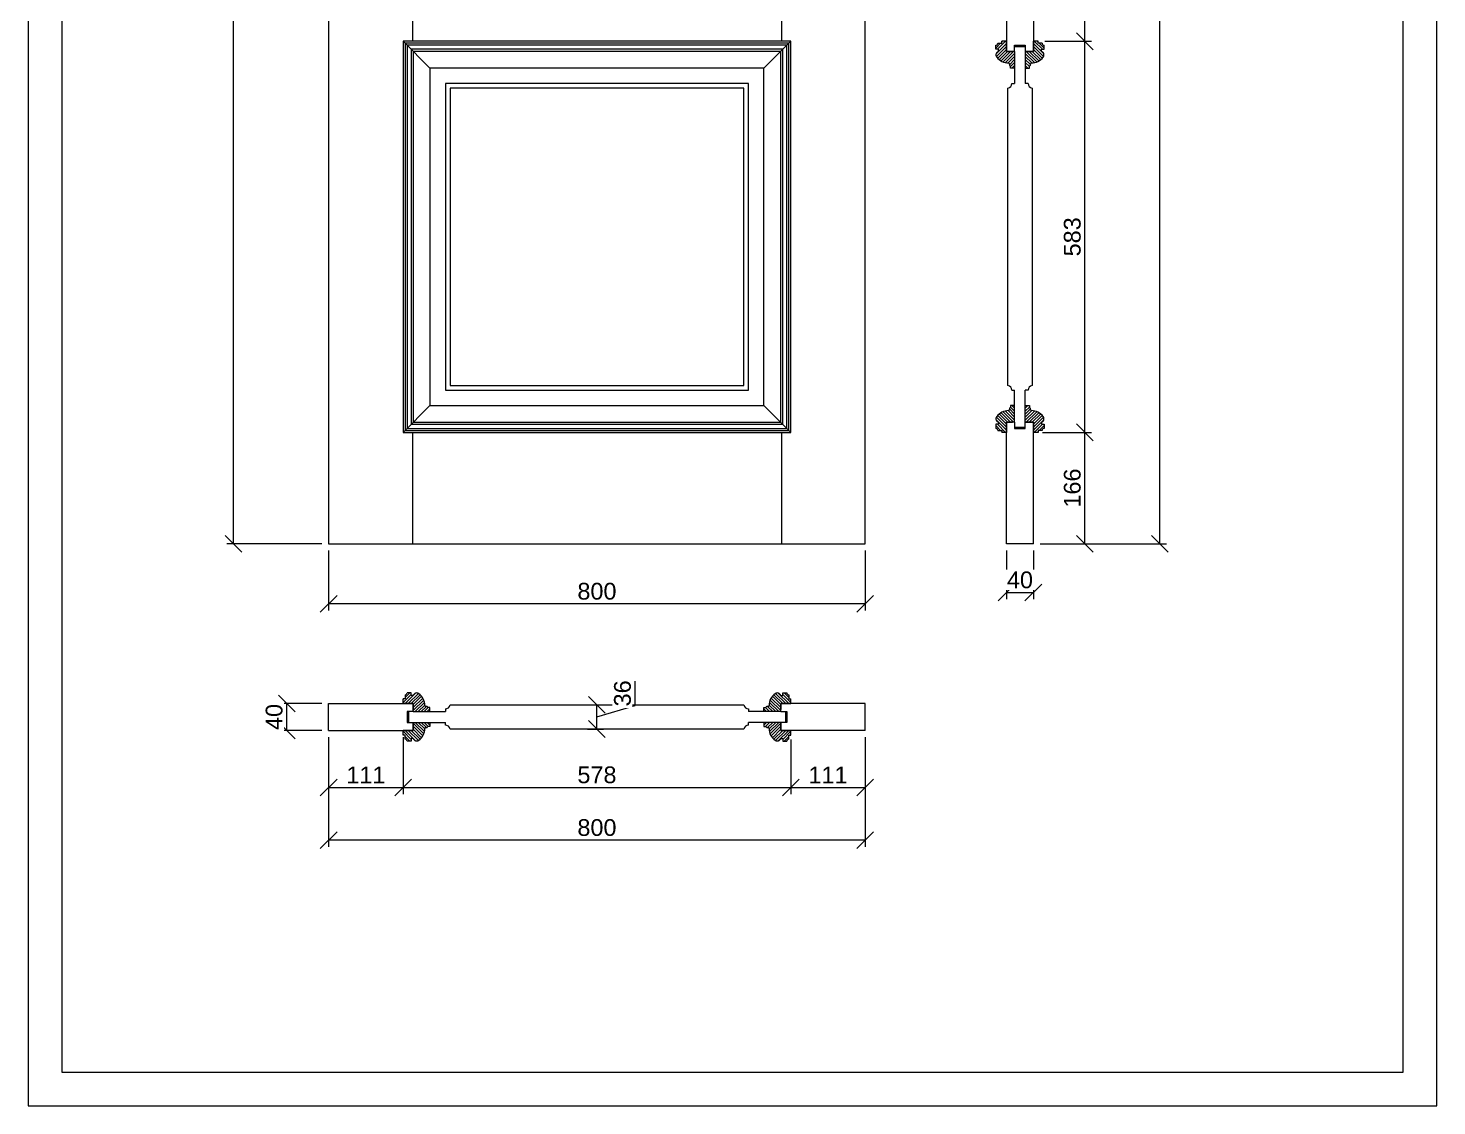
# Model space of a CAD drawing. Header units: millimetres. Extents: x 1996 to 4096, y 634 to 3604.
# Drawn here: x 1996 to 4096, y 634 to 2240 of the extents above; entities that cross this region are included whole.
import ezdxf

# ---------------------------------------------------------------- set-up
doc = ezdxf.new("R2010")
doc.units = ezdxf.units.MM
for name, color, linetype, lineweight in [('图框', 7, 'Continuous', 13), ('填充', 8, 'Continuous', 5), ('标准家私', 4, 'Continuous', 20), ('标注', 2, 'Continuous', 9)]:
    doc.layers.add(name, color=color, linetype=linetype, lineweight=lineweight)
doc.styles.get("Standard").update_dxf_attribs({"font": 'arial.ttf'})

# ---------------------------------------------------------------- blocks, each defined once
blk = doc.blocks.new('_Oblique')
at = {"color": 0, "linetype": 'ByBlock', "lineweight": -2}
blk.add_line((-0.5, -0.5), (0.5, 0.5), dxfattribs=at)

msp = doc.modelspace()

# ---------------------------------------------------------------- hatches: boundary and pattern name
at = {"layer": '填充'}
h = msp.add_hatch(dxfattribs=at)
h.set_pattern_fill('ANSI31', color=0, angle=90, style=0)
h.set_pattern_definition([(225, (2611.319013936498, 4467.712878553771), (-2.245064030267288, 2.245064030267288), [])])
edge = h.paths.add_edge_path()
edge.add_line((3454.914690675267, 2220.728692828087), (3454.914690675267, 2205.728692828087))
edge.add_line((3454.914690675267, 2205.728692828087), (3466.914690675267, 2205.728692828087))
edge.add_line((3466.914690675267, 2205.728692828087), (3466.914690675267, 2180.728692828087))
edge.add_line((3466.914690675267, 2180.728692828087), (3460.914690675267, 2180.728692828087))
edge.add_line((3460.914690675267, 2180.728692828087), (3460.914690675267, 2183.728692828087))
edge.add_arc((3461.606361243927, 2186.160190272952), 2.527961233972516, 529.5830404660543, 614.1209192145009, ccw=False)
edge.add_arc((3457.815253396571, 2187.004459994255), 1.36104755454614, 343.4723394239499, 456.6933143576036)
edge.add_arc((3457.862806339102, 2210.364360050639), 22.00909490564539, 576.6286849201457, 629.4632233387053, ccw=False)
edge.add_arc((3444.614923406911, 2200.503940243848), 5.494436359347593, 468.0258621707577, 576.5334568861881, ccw=False)
edge.add_line((3442.914690675267, 2205.728692828087), (3442.914690675267, 2208.728692828087))
edge.add_line((3442.914690675267, 2208.728692828087), (3438.914690675267, 2208.728692828087))
edge.add_line((3438.914690675267, 2208.728692828087), (3438.914690675267, 2214.728692828087))
edge.add_arc((3438.914690675267, 2217.728692828087), 3, 630, 720)
edge.add_line((3441.914690675267, 2217.728692828087), (3447.914690675267, 2217.728692828087))
edge.add_line((3447.914690675267, 2217.728692828087), (3447.914690675267, 2220.728692828087))
edge.add_line((3447.914690675267, 2220.728692828087), (3454.914690675267, 2220.728692828087))
h = msp.add_hatch(dxfattribs=at)
h.set_pattern_fill('ANSI31', color=0, angle=90, style=0)
h.set_pattern_definition([(315, (4338.510367414035, 4467.712878553771), (2.245064030267288, 2.245064030267288), [])])
edge = h.paths.add_edge_path()
edge.add_line((3482.914690675267, 2205.728692828087), (3494.914690675267, 2205.728692828087))
edge.add_line((3494.914690675267, 2205.728692828087), (3494.914690675267, 2220.728692828087))
edge.add_line((3494.914690675267, 2220.728692828087), (3501.914690675267, 2220.728692828087))
edge.add_line((3501.914690675267, 2220.728692828087), (3501.914690675267, 2217.728692828087))
edge.add_line((3501.914690675267, 2217.728692828087), (3507.914690675267, 2217.728692828087))
edge.add_arc((3510.914690675267, 2217.728692828087), 3, 540, 630)
edge.add_line((3510.914690675267, 2214.728692828087), (3510.914690675267, 2208.728692828087))
edge.add_line((3510.914690675267, 2208.728692828087), (3506.914690675267, 2208.728692828087))
edge.add_line((3506.914690675267, 2208.728692828087), (3506.914690675267, 2205.728692828087))
edge.add_arc((3505.214457943623, 2200.503940243848), 5.494436359347593, 323.4665431138119, 431.9741378292423, ccw=False)
edge.add_arc((3491.966575011431, 2210.364360050639), 22.00909490564539, 270.53677666129465, 323.37131507985424, ccw=False)
edge.add_arc((3492.014127953962, 2187.004459994255), 1.36104755454614, 443.3066856423964, 556.5276605760502)
edge.add_arc((3488.223020106607, 2186.160190272952), 2.527961233972516, 285.87908078549907, 370.4169595339457, ccw=False)
edge.add_line((3488.914690675267, 2183.728692828087), (3488.914690675267, 2180.728692828087))
edge.add_line((3488.914690675267, 2180.728692828087), (3482.914690675267, 2180.728692828087))
edge.add_line((3482.914690675267, 2180.728692828087), (3482.914690675267, 2205.728692828087))
h = msp.add_hatch(dxfattribs=at)
h.set_pattern_fill('ANSI31', color=0, angle=90, style=0)
h.set_pattern_definition([(135, (2611.319013936498, -609.255502416644), (-2.245064030267288, -2.245064030267288), [])])
edge = h.paths.add_edge_path()
edge.add_line((3454.914690675267, 1637.728683309039), (3454.914690675267, 1652.728683309039))
edge.add_line((3454.914690675267, 1652.728683309039), (3466.914690675267, 1652.728683309039))
edge.add_line((3466.914690675267, 1652.728683309039), (3466.914690675267, 1677.728683309039))
edge.add_line((3466.914690675267, 1677.728683309039), (3460.914690675267, 1677.728683309039))
edge.add_line((3460.914690675267, 1677.728683309039), (3460.914690675267, 1674.728683309039))
edge.add_arc((3461.606361243927, 1672.297185864175), 2.527961233972516, 105.8790807854991, 190.4169595339458)
edge.add_arc((3457.815253396571, 1671.452916142872), 1.36104755454614, 263.30668564239636, 376.5276605760501, ccw=False)
edge.add_arc((3457.862806339102, 1648.093016086487), 22.00909490564539, 90.53677666129465, 143.3713150798543)
edge.add_arc((3444.614923406911, 1657.953435893279), 5.494436359347593, 143.4665431138119, 251.9741378292423)
edge.add_line((3442.914690675267, 1652.728683309039), (3442.914690675267, 1649.728683309039))
edge.add_line((3442.914690675267, 1649.728683309039), (3438.914690675267, 1649.728683309039))
edge.add_line((3438.914690675267, 1649.728683309039), (3438.914690675267, 1643.728683309039))
edge.add_arc((3438.914690675267, 1640.728683309039), 3, 0, 90, ccw=False)
edge.add_line((3441.914690675267, 1640.728683309039), (3447.914690675267, 1640.728683309039))
edge.add_line((3447.914690675267, 1640.728683309039), (3447.914690675267, 1637.728683309039))
edge.add_line((3447.914690675267, 1637.728683309039), (3454.914690675267, 1637.728683309039))
h = msp.add_hatch(dxfattribs=at)
h.set_pattern_fill('ANSI31', color=0, angle=90, style=0)
h.set_pattern_definition([(44.99999999999999, (4338.510367414035, -609.255502416644), (2.245064030267288, -2.245064030267288), [])])
edge = h.paths.add_edge_path()
edge.add_line((3482.914690675267, 1652.728683309039), (3494.914690675267, 1652.728683309039))
edge.add_line((3494.914690675267, 1652.728683309039), (3494.914690675267, 1637.728683309039))
edge.add_line((3494.914690675267, 1637.728683309039), (3501.914690675267, 1637.728683309039))
edge.add_line((3501.914690675267, 1637.728683309039), (3501.914690675267, 1640.728683309039))
edge.add_line((3501.914690675267, 1640.728683309039), (3507.914690675267, 1640.728683309039))
edge.add_arc((3510.914690675267, 1640.728683309039), 3, 90, 180, ccw=False)
edge.add_line((3510.914690675267, 1643.728683309039), (3510.914690675267, 1649.728683309039))
edge.add_line((3510.914690675267, 1649.728683309039), (3506.914690675267, 1649.728683309039))
edge.add_line((3506.914690675267, 1649.728683309039), (3506.914690675267, 1652.728683309039))
edge.add_arc((3505.214457943623, 1657.953435893279), 5.494436359347593, 288.0258621707577, 396.5334568861882)
edge.add_arc((3491.966575011431, 1648.093016086487), 22.00909490564539, 396.6286849201458, 449.4632233387053)
edge.add_arc((3492.014127953962, 1671.452916142872), 1.36104755454614, 163.4723394239499, 276.69331435760364, ccw=False)
edge.add_arc((3488.223020106607, 1672.297185864175), 2.527961233972516, 349.5830404660543, 434.1209192145009)
edge.add_line((3488.914690675267, 1674.728683309039), (3488.914690675267, 1677.728683309039))
edge.add_line((3488.914690675267, 1677.728683309039), (3482.914690675267, 1677.728683309039))
edge.add_line((3482.914690675267, 1677.728683309039), (3482.914690675267, 1652.728683309039))
h = msp.add_hatch(dxfattribs=at)
h.set_pattern_fill('ANSI31', color=0, style=0)
h.set_pattern_definition([(45, (308.3094068726587, 2077.069084494017), (-2.245064030267288, 2.245064030267288), [])])
edge = h.paths.add_edge_path()
edge.add_line((2555.293592598342, 1233.473407755248), (2570.293592598342, 1233.473407755248))
edge.add_line((2570.293592598342, 1233.473407755248), (2570.293592598342, 1221.473407755248))
edge.add_line((2570.293592598342, 1221.473407755248), (2595.293592598342, 1221.473407755248))
edge.add_line((2595.293592598342, 1221.473407755248), (2595.293592598342, 1227.473407755248))
edge.add_line((2595.293592598342, 1227.473407755248), (2592.293592598342, 1227.473407755248))
edge.add_arc((2589.862095153245, 1226.781737186589), 2.527961233972516, 15.87908078549911, 100.4169595339458)
edge.add_arc((2589.017825432175, 1230.572845033711), 1.36104755454614, 173.3066856423964, 286.5276605760501, ccw=False)
edge.add_arc((2565.657925375557, 1230.525292091413), 22.00909490564539, 0.536776661294646, 53.37131507985426)
edge.add_arc((2575.518345182349, 1243.773175023604), 5.494436359347593, 53.46654311381191, 161.9741378292423)
edge.add_line((2570.293592598342, 1245.473407755248), (2567.293592598342, 1245.473407755248))
edge.add_line((2567.293592598342, 1245.473407755248), (2567.293592598342, 1249.473407755248))
edge.add_line((2567.293592598342, 1249.473407755248), (2561.293592598342, 1249.473407755248))
edge.add_arc((2558.293592598342, 1249.473407755248), 3, -90, 0, ccw=False)
edge.add_line((2558.293592598342, 1246.473407755248), (2558.293592598342, 1240.473407755248))
edge.add_line((2558.293592598342, 1240.473407755248), (2555.293592598342, 1240.473407755248))
edge.add_line((2555.293592598342, 1240.473407755248), (2555.293592598342, 1233.473407755248))
h = msp.add_hatch(dxfattribs=at)
h.set_pattern_fill('ANSI31', color=0, style=0)
h.set_pattern_definition([(135, (5380.277787843073, 2077.069084494017), (2.245064030267288, 2.245064030267288), [])])
edge = h.paths.add_edge_path()
edge.add_line((3133.293602117157, 1233.473407755248), (3118.293602117157, 1233.473407755248))
edge.add_line((3118.293602117157, 1233.473407755248), (3118.293602117157, 1221.473407755248))
edge.add_line((3118.293602117157, 1221.473407755248), (3093.293602117157, 1221.473407755248))
edge.add_line((3093.293602117157, 1221.473407755248), (3093.293602117157, 1227.473407755248))
edge.add_line((3093.293602117157, 1227.473407755248), (3096.293602117157, 1227.473407755248))
edge.add_arc((3098.725099562254, 1226.781737186589), 2.527961233972516, 439.58304046605423, 524.1209192145009, ccw=False)
edge.add_arc((3099.569369283558, 1230.572845033711), 1.36104755454614, 253.4723394239499, 366.6933143576036)
edge.add_arc((3122.929269339942, 1230.525292091413), 22.00909490564539, 486.6286849201457, 539.4632233387053, ccw=False)
edge.add_arc((3113.068849533151, 1243.773175023604), 5.494436359347593, 378.0258621707577, 486.5334568861881, ccw=False)
edge.add_line((3118.293602117157, 1245.473407755248), (3121.293602117157, 1245.473407755248))
edge.add_line((3121.293602117157, 1245.473407755248), (3121.293602117157, 1249.473407755248))
edge.add_line((3121.293602117157, 1249.473407755248), (3127.293602117157, 1249.473407755248))
edge.add_arc((3130.293602117157, 1249.473407755248), 3, 540, 630)
edge.add_line((3130.293602117157, 1246.473407755248), (3130.293602117157, 1240.473407755248))
edge.add_line((3130.293602117157, 1240.473407755248), (3133.293602117157, 1240.473407755248))
edge.add_line((3133.293602117157, 1240.473407755248), (3133.293602117157, 1233.473407755248))
h = msp.add_hatch(dxfattribs=at)
h.set_pattern_fill('ANSI31', color=0, style=0)
h.set_pattern_definition([(315, (308.3094068726587, 349.8777310164796), (-2.245064030267288, -2.245064030267288), [])])
edge = h.paths.add_edge_path()
edge.add_line((2570.293592598342, 1205.473407755248), (2570.293592598342, 1193.473407755248))
edge.add_line((2570.293592598342, 1193.473407755248), (2555.293592598342, 1193.473407755248))
edge.add_line((2555.293592598342, 1193.473407755248), (2555.293592598342, 1186.473407755248))
edge.add_line((2555.293592598342, 1186.473407755248), (2558.293592598342, 1186.473407755248))
edge.add_line((2558.293592598342, 1186.473407755248), (2558.293592598342, 1180.473407755248))
edge.add_arc((2558.293592598342, 1177.473407755248), 3, 0, 90, ccw=False)
edge.add_line((2561.293592598342, 1177.473407755248), (2567.293592598342, 1177.473407755248))
edge.add_line((2567.293592598342, 1177.473407755248), (2567.293592598342, 1181.473407755248))
edge.add_line((2567.293592598342, 1181.473407755248), (2570.293592598342, 1181.473407755248))
edge.add_arc((2575.518345182349, 1183.173640486893), 5.494436359347593, 198.0258621707577, 306.5334568861881)
edge.add_arc((2565.657925375557, 1196.421523418851), 22.00909490564539, 306.6286849201458, 359.4632233387053)
edge.add_arc((2589.017825432175, 1196.373970476553), 1.36104755454614, 73.4723394239499, 186.6933143576036, ccw=False)
edge.add_arc((2589.862095153245, 1200.165078323908), 2.527961233972516, 259.5830404660543, 344.120919214501)
edge.add_line((2592.293592598342, 1199.473407755248), (2595.293592598342, 1199.473407755248))
edge.add_line((2595.293592598342, 1199.473407755248), (2595.293592598342, 1205.473407755248))
edge.add_line((2595.293592598342, 1205.473407755248), (2570.293592598342, 1205.473407755248))
h = msp.add_hatch(dxfattribs=at)
h.set_pattern_fill('ANSI31', color=0, style=0)
h.set_pattern_definition([(225, (5380.277787843073, 349.8777310164796), (2.245064030267288, -2.245064030267288), [])])
edge = h.paths.add_edge_path()
edge.add_line((3118.293602117157, 1205.473407755248), (3118.293602117157, 1193.473407755248))
edge.add_line((3118.293602117157, 1193.473407755248), (3133.293602117157, 1193.473407755248))
edge.add_line((3133.293602117157, 1193.473407755248), (3133.293602117157, 1186.473407755248))
edge.add_line((3133.293602117157, 1186.473407755248), (3130.293602117157, 1186.473407755248))
edge.add_line((3130.293602117157, 1186.473407755248), (3130.293602117157, 1180.473407755248))
edge.add_arc((3130.293602117157, 1177.473407755248), 3, 450, 540)
edge.add_line((3127.293602117157, 1177.473407755248), (3121.293602117157, 1177.473407755248))
edge.add_line((3121.293602117157, 1177.473407755248), (3121.293602117157, 1181.473407755248))
edge.add_line((3121.293602117157, 1181.473407755248), (3118.293602117157, 1181.473407755248))
edge.add_arc((3113.068849533151, 1183.173640486893), 5.494436359347593, 233.4665431138119, 341.9741378292423, ccw=False)
edge.add_arc((3122.929269339942, 1196.421523418851), 22.00909490564539, 180.5367766612947, 233.37131507985418, ccw=False)
edge.add_arc((3099.569369283558, 1196.373970476553), 1.36104755454614, 353.3066856423964, 466.5276605760502)
edge.add_arc((3098.725099562254, 1200.165078323908), 2.527961233972516, 195.879080785499, 280.4169595339457, ccw=False)
edge.add_line((3096.293602117157, 1199.473407755248), (3093.293602117157, 1199.473407755248))
edge.add_line((3093.293602117157, 1199.473407755248), (3093.293602117157, 1205.473407755248))
edge.add_line((3093.293602117157, 1205.473407755248), (3118.293602117157, 1205.473407755248))

# ---------------------------------------------------------------- linework, layer by layer
at = {"layer": '图框', "color": 0}
msp.add_lwpolyline([(1996.373930847558, 3603.81690411816), (1996.373930847558, 633.81690411816), (4096.373930847558, 633.81690411816), (4096.373930847558, 3603.81690411816)], close=True, dxfattribs=at)
at = {"layer": '图框', "color": 0, "lineweight": 20}
msp.add_lwpolyline([(2046.373930847558, 3553.81690411816), (2046.373930847558, 683.81690411816), (4046.373930847558, 683.81690411816), (4046.373930847558, 3553.81690411816)], close=True, dxfattribs=at)
at = {"layer": '填充', "color": 0}
for p, q in [((2569.293597357866, 2317.728683309039), (2569.293597357866, 2220.728692828087)), ((3119.293597357866, 2317.728683309039), (3119.293597357866, 2220.728692828087)), ((2595.293592598342, 2180.728692828087), (2555.293592598342, 2220.728692828087)), ((3130.29360211739, 2217.728692828087), (2558.293592598342, 2217.728692828087)), ((2558.293592598342, 2217.728692828087), (2558.293592598342, 1640.728683309039)), ((3127.29360211739, 2214.728692828087), (2561.293592598342, 2214.728692828087)), ((2561.293592598342, 2214.728692828087), (2561.293592598342, 1643.728683309039)), ((3121.29360211739, 2208.728692828087), (2567.293592598342, 2208.728692828087)), ((2567.293592598342, 2208.728692828087), (2567.293592598342, 1649.728683309039)), ((3118.29360211739, 2205.728692828087), (2570.293592598342, 2205.728692828087)), ((2570.293592598342, 2205.728692828087), (2570.293592598342, 1652.728683309039)), ((3093.29360211739, 2180.728692828087), (3133.29360211739, 2220.728692828087)), ((3118.29360211739, 1652.728683309039), (3118.29360211739, 2205.728692828087)), ((3121.29360211739, 1649.728683309039), (3121.29360211739, 2208.728692828087)), ((3127.29360211739, 1643.728683309039), (3127.29360211739, 2214.728692828087)), ((3130.29360211739, 1640.728683309039), (3130.29360211739, 2217.728692828087)), ((2595.293592598342, 1677.728683309039), (2555.293592598342, 1637.728683309039)), ((3093.29360211739, 1677.728683309039), (3133.29360211739, 1637.728683309039)), ((2558.293592598342, 1640.728683309039), (3130.29360211739, 1640.728683309039)), ((2561.293592598342, 1643.728683309039), (3127.29360211739, 1643.728683309039)), ((2567.293592598342, 1649.728683309039), (3121.29360211739, 1649.728683309039)), ((2570.293592598342, 1652.728683309039), (3118.29360211739, 1652.728683309039)), ((2569.293597357866, 1637.728683309039), (2569.293597357866, 1471.728688068563)), ((3119.293597357866, 1637.728683309039), (3119.293597357866, 1471.728688068563))]:
    msp.add_line(p, q, dxfattribs=at)
at = {"layer": '标准家私', "color": 0}
for p, q in [((2444.293597357866, 3471.728688068563), (2444.293597357866, 1471.728688068563)), ((3244.293597357866, 1471.728688068563), (3244.293597357866, 3471.728688068563)), ((3454.914690675267, 2317.728683309039), (3454.914690675267, 2205.728692828087)), ((3494.914690675267, 2317.728683309039), (3494.914690675267, 2205.728692828087)), ((3133.29360211739, 2220.728692828087), (2555.293592598342, 2220.728692828087)), ((2555.293592598342, 2220.728692828087), (2555.293592598342, 1637.728683309039)), ((3133.29360211739, 1637.728683309039), (3133.29360211739, 2220.728692828087)), ((3438.914690675267, 2208.728692828087), (3438.914690675267, 2214.728692828087)), ((3442.914690675267, 2208.728692828087), (3438.914690675267, 2208.728692828087)), ((3441.914690675267, 2217.728692828087), (3447.914690675267, 2217.728692828087)), ((3442.914690675267, 2205.728692828087), (3442.914690675267, 2208.728692828087)), ((3454.914690675267, 2220.728692828087), (3447.914690675267, 2220.728692828087)), ((3447.914690675267, 2217.728692828087), (3447.914690675267, 2220.728692828087)), ((3454.914690675267, 2205.728692828087), (3454.914690675267, 2220.728692828087)), ((3454.914690675267, 2205.728692828087), (3463.914690675267, 2205.728692828087)), ((3454.914690675267, 2205.728692828087), (3463.914690675267, 2205.728692828087)), ((3454.914690675267, 2205.728692828087), (3463.914690675267, 2205.728692828087)), ((3454.914690675267, 2205.728692828087), (3463.914690675267, 2205.728692828087)), ((3466.914690675267, 2205.728692828087), (3454.914690675267, 2205.728692828087)), ((3466.914690675267, 2205.728692828087), (3454.914690675267, 2205.728692828087)), ((3466.914690675267, 2214.728692828087), (3482.914690675267, 2214.728692828087)), ((3466.914690675267, 2205.728692828087), (3466.914690675267, 2214.728692828087)), ((3466.914690675267, 2212.728692828087), (3482.914690675267, 2212.728692828087)), ((3466.914690675267, 2205.728692828087), (3466.914690675267, 2157.724032204241)), ((3466.914690675267, 2205.728692828087), (3466.914690675267, 2183.728692828087)), ((3482.914690675267, 2214.728692828087), (3482.914690675267, 2205.728692828087)), ((3494.914690675267, 2205.728692828087), (3482.914690675267, 2205.728692828087)), ((3482.914690675267, 2205.728692828087), (3482.914690675267, 2157.724032204241)), ((3482.914690675267, 2205.728692828087), (3482.914690675267, 2183.728692828087)), ((3482.914690675267, 2205.728692828087), (3494.914690675267, 2205.728692828087)), ((3494.914690675267, 2205.728692828087), (3494.914690675267, 2220.728692828087)), ((3501.914690675267, 2220.728692828087), (3494.914690675267, 2220.728692828087)), ((3501.914690675267, 2217.728692828087), (3501.914690675267, 2220.728692828087)), ((3507.914690675267, 2217.728692828087), (3501.914690675267, 2217.728692828087)), ((3506.914690675267, 2205.728692828087), (3506.914690675267, 2208.728692828087)), ((3506.914690675267, 2208.728692828087), (3510.914690675267, 2208.728692828087)), ((3510.914690675267, 2208.728692828087), (3510.914690675267, 2214.728692828087)), ((3093.29360211739, 2180.728692828087), (2595.293592598342, 2180.728692828087)), ((2595.293592598342, 2180.728692828087), (2595.293592598342, 1677.728683309039)), ((3093.29360211739, 1677.728683309039), (3093.29360211739, 2180.728692828087)), ((3460.914690675267, 2180.728692828087), (3460.914690675267, 2183.728692828087)), ((3466.914690675267, 2180.728692828087), (3460.914690675267, 2180.728692828087)), ((3482.914690675267, 2180.728692828087), (3488.914690675267, 2180.728692828087)), ((3488.914690675267, 2180.728692828087), (3488.914690675267, 2183.728692828087)), ((3070.288941493543, 2157.724032204241), (2618.298253221956, 2157.724032204241)), ((2618.298253221956, 2157.724032204241), (2618.298253221956, 1700.733343932886)), ((3063.288941493543, 2150.724032204241), (2625.298253221956, 2150.724032204241)), ((2625.298253221956, 2150.724032204241), (2625.298253221956, 1707.733343932886)), ((3063.288941493543, 1707.733343932886), (3063.288941493543, 2150.724032204241)), ((3070.288941493543, 1700.733343932886), (3070.288941493543, 2157.724032204241)), ((3456.914690675267, 1707.733343932886), (3456.914690675267, 2150.724032204241)), ((3462.914690675267, 2157.724032204241), (3466.914690675267, 2157.724032204241)), ((3486.914690675267, 2157.724032204241), (3482.914690675267, 2157.724032204241)), ((3492.914690675267, 2150.724032204241), (3492.914690675267, 1707.733343932886)), ((2625.298253221956, 1707.733343932886), (3063.288941493543, 1707.733343932886)), ((2618.298253221956, 1700.733343932886), (3070.288941493543, 1700.733343932886)), ((3462.914690675267, 1700.733343932886), (3466.914690675267, 1700.733343932886)), ((3466.914690675267, 1652.728683309039), (3466.914690675267, 1700.733343932886)), ((3482.914690675267, 1652.728683309039), (3482.914690675267, 1700.733343932886)), ((3486.914690675267, 1700.733343932886), (3482.914690675267, 1700.733343932886)), ((2595.293592598342, 1677.728683309039), (3093.29360211739, 1677.728683309039)), ((3466.914690675267, 1677.728683309039), (3460.914690675267, 1677.728683309039)), ((3460.914690675267, 1677.728683309039), (3460.914690675267, 1674.728683309039)), ((3466.914690675267, 1652.728683309039), (3466.914690675267, 1674.728683309039)), ((3482.914690675267, 1677.728683309039), (3488.914690675267, 1677.728683309039)), ((3482.914690675267, 1652.728683309039), (3482.914690675267, 1674.728683309039)), ((3488.914690675267, 1677.728683309039), (3488.914690675267, 1674.728683309039)), ((3442.914690675267, 1649.728683309039), (3438.914690675267, 1649.728683309039)), ((3438.914690675267, 1649.728683309039), (3438.914690675267, 1643.728683309039)), ((3441.914690675267, 1640.728683309039), (3447.914690675267, 1640.728683309039)), ((3442.914690675267, 1652.728683309039), (3442.914690675267, 1649.728683309039)), ((3447.914690675267, 1640.728683309039), (3447.914690675267, 1637.728683309039)), ((3454.914690675267, 1652.728683309039), (3463.914690675267, 1652.728683309039)), ((3454.914690675267, 1652.728683309039), (3463.914690675267, 1652.728683309039)), ((3454.914690675267, 1652.728683309039), (3463.914690675267, 1652.728683309039)), ((3454.914690675267, 1652.728683309039), (3463.914690675267, 1652.728683309039)), ((3454.914690675267, 1471.728689136557), (3454.914690675267, 1652.728683309039)), ((3466.914690675267, 1652.728683309039), (3454.914690675267, 1652.728683309039)), ((3466.914690675267, 1652.728683309039), (3454.914690675267, 1652.728683309039)), ((3454.914690675267, 1652.728683309039), (3454.914690675267, 1637.728683309039)), ((3466.914690675267, 1652.728683309039), (3466.914690675267, 1643.728683309039)), ((3466.914690675267, 1645.728683309039), (3482.914690675267, 1645.728683309039)), ((3466.914690675267, 1643.728683309039), (3482.914690675267, 1643.728683309039)), ((3494.914690675267, 1652.728683309039), (3482.914690675267, 1652.728683309039)), ((3482.914690675267, 1643.728683309039), (3482.914690675267, 1652.728683309039)), ((3482.914690675267, 1652.728683309039), (3494.914690675267, 1652.728683309039)), ((3494.914690675267, 1471.728689136557), (3494.914690675267, 1652.728683309039)), ((3494.914690675267, 1652.728683309039), (3494.914690675267, 1637.728683309039)), ((3507.914690675267, 1640.728683309039), (3501.914690675267, 1640.728683309039)), ((3501.914690675267, 1640.728683309039), (3501.914690675267, 1637.728683309039)), ((3506.914690675267, 1652.728683309039), (3506.914690675267, 1649.728683309039)), ((3506.914690675267, 1649.728683309039), (3510.914690675267, 1649.728683309039)), ((3510.914690675267, 1649.728683309039), (3510.914690675267, 1643.728683309039)), ((2555.293592598342, 1637.728683309039), (3133.29360211739, 1637.728683309039)), ((3454.914690675267, 1637.728683309039), (3447.914690675267, 1637.728683309039)), ((3501.914690675267, 1637.728683309039), (3494.914690675267, 1637.728683309039)), ((2444.293597357866, 1471.728688068563), (3244.293597357866, 1471.728688068563)), ((3494.914690675267, 1471.728689136557), (3454.914690675267, 1471.728689136557)), ((2555.293592598342, 1233.473407755248), (2555.293592598342, 1240.473407755248)), ((2558.293592598342, 1240.473407755248), (2555.293592598342, 1240.473407755248)), ((2558.293592598342, 1246.473407755248), (2558.293592598342, 1240.473407755248)), ((2567.293592598342, 1249.473407755248), (2561.293592598342, 1249.473407755248)), ((2567.293592598342, 1245.473407755248), (2567.293592598342, 1249.473407755248)), ((2570.293592598342, 1245.473407755248), (2567.293592598342, 1245.473407755248)), ((3118.293602117157, 1245.473407755248), (3121.293602117157, 1245.473407755248)), ((3121.293602117157, 1245.473407755248), (3121.293602117157, 1249.473407755248)), ((3121.293602117157, 1249.473407755248), (3127.293602117157, 1249.473407755248)), ((3130.293602117157, 1246.473407755248), (3130.293602117157, 1240.473407755248)), ((3130.293602117157, 1240.473407755248), (3133.293602117157, 1240.473407755248)), ((3133.293602117157, 1233.473407755248), (3133.293602117157, 1240.473407755248)), ((2444.293592598342, 1193.473407755248), (2444.293592598342, 1233.473407755248)), ((2444.293592598342, 1233.473407755248), (2570.293592598342, 1233.473407755248)), ((2570.293592598342, 1233.473407755248), (2555.293592598342, 1233.473407755248)), ((2561.293592598342, 1221.473407755248), (2561.293592598342, 1205.473407755248)), ((2570.293592598342, 1221.473407755248), (2561.293592598342, 1221.473407755248)), ((2563.293592598342, 1221.473407755248), (2563.293592598342, 1205.473407755248)), ((2570.293592598342, 1233.473407755248), (2570.293592598342, 1224.473407755248)), ((2570.293592598342, 1233.473407755248), (2570.293592598342, 1224.473407755248)), ((2570.293592598342, 1233.473407755248), (2570.293592598342, 1224.473407755248)), ((2570.293592598342, 1233.473407755248), (2570.293592598342, 1224.473407755248)), ((2570.293592598342, 1221.473407755248), (2570.293592598342, 1233.473407755248)), ((2570.293592598342, 1221.473407755248), (2570.293592598342, 1233.473407755248)), ((2570.293592598342, 1221.473407755248), (2618.298253221956, 1221.473407755248)), ((2570.293592598342, 1221.473407755248), (2592.293592598342, 1221.473407755248)), ((2595.293592598342, 1227.473407755248), (2592.293592598342, 1227.473407755248)), ((2595.293592598342, 1221.473407755248), (2595.293592598342, 1227.473407755248)), ((2618.298253221956, 1225.473407755248), (2618.298253221956, 1221.473407755248)), ((2625.298253221956, 1231.473407755248), (3063.288941493543, 1231.473407755248)), ((3070.288941493543, 1225.473407755248), (3070.288941493543, 1221.473407755248)), ((3118.29360211739, 1221.473407755248), (3070.288941493543, 1221.473407755248)), ((3093.293602117157, 1221.473407755248), (3093.293602117157, 1227.473407755248)), ((3093.293602117157, 1227.473407755248), (3096.293602117157, 1227.473407755248)), ((3118.293602117157, 1221.473407755248), (3096.293602117157, 1221.473407755248)), ((3118.293602117157, 1233.473407755248), (3118.293602117157, 1224.473407755248)), ((3118.293602117157, 1233.473407755248), (3118.293602117157, 1224.473407755248)), ((3118.29360211739, 1233.473407755248), (3118.29360211739, 1224.473407755248)), ((3118.29360211739, 1233.473407755248), (3118.29360211739, 1224.473407755248)), ((3244.293602117157, 1233.473407755248), (3118.293602117157, 1233.473407755248)), ((3118.29360211739, 1221.473407755248), (3118.29360211739, 1233.473407755248)), ((3118.293602117157, 1221.473407755248), (3118.293602117157, 1233.473407755248)), ((3118.293602117157, 1233.473407755248), (3133.293602117157, 1233.473407755248)), ((3118.293602117157, 1221.473407755248), (3127.29360211739, 1221.473407755248)), ((3125.29360211739, 1221.473407755248), (3125.29360211739, 1205.473407755248)), ((3127.29360211739, 1221.473407755248), (3127.29360211739, 1205.473407755248)), ((3244.293602117157, 1193.473407755248), (3244.293602117157, 1233.473407755248)), ((2561.293592598342, 1205.473407755248), (2570.293592598342, 1205.473407755248)), ((2570.293592598342, 1193.473407755248), (2570.293592598342, 1205.473407755248)), ((2570.293592598342, 1205.473407755248), (2618.298253221956, 1205.473407755248)), ((2570.293592598342, 1205.473407755248), (2592.293592598342, 1205.473407755248)), ((2570.293592598342, 1205.473407755248), (2570.293592598342, 1193.473407755248)), ((2595.293592598342, 1199.473407755248), (2592.293592598342, 1199.473407755248)), ((2595.293592598342, 1205.473407755248), (2595.293592598342, 1199.473407755248)), ((2618.298253221956, 1201.473407755248), (2618.298253221956, 1205.473407755248)), ((3118.29360211739, 1205.473407755248), (3070.288941493543, 1205.473407755248)), ((3070.288941493543, 1201.473407755248), (3070.288941493543, 1205.473407755248)), ((3093.293602117157, 1205.473407755248), (3093.293602117157, 1199.473407755248)), ((3093.293602117157, 1199.473407755248), (3096.293602117157, 1199.473407755248)), ((3118.293602117157, 1205.473407755248), (3096.293602117157, 1205.473407755248)), ((3118.293602117157, 1193.473407755248), (3118.29360211739, 1205.473407755248)), ((3127.29360211739, 1205.473407755248), (3118.29360211739, 1205.473407755248)), ((3118.293602117157, 1205.473407755248), (3118.293602117157, 1193.473407755248)), ((2444.293592598342, 1193.473407755248), (2570.293592598342, 1193.473407755248)), ((2570.293592598342, 1193.473407755248), (2555.293592598342, 1193.473407755248)), ((2555.293592598342, 1186.473407755248), (2555.293592598342, 1193.473407755248)), ((2558.293592598342, 1186.473407755248), (2555.293592598342, 1186.473407755248)), ((2558.293592598342, 1180.473407755248), (2558.293592598342, 1186.473407755248)), ((2567.293592598342, 1177.473407755248), (2561.293592598342, 1177.473407755248)), ((2570.293592598342, 1181.473407755248), (2567.293592598342, 1181.473407755248)), ((2567.293592598342, 1181.473407755248), (2567.293592598342, 1177.473407755248)), ((3063.288941493543, 1195.473407755248), (2625.298253221956, 1195.473407755248)), ((3244.293602117157, 1193.473407755248), (3118.293602117157, 1193.473407755248)), ((3118.293602117157, 1193.473407755248), (3133.293602117157, 1193.473407755248)), ((3118.293602117157, 1181.473407755248), (3121.293602117157, 1181.473407755248)), ((3121.293602117157, 1181.473407755248), (3121.293602117157, 1177.473407755248)), ((3121.293602117157, 1177.473407755248), (3127.293602117157, 1177.473407755248)), ((3130.293602117157, 1180.473407755248), (3130.293602117157, 1186.473407755248)), ((3130.293602117157, 1186.473407755248), (3133.293602117157, 1186.473407755248)), ((3133.293602117157, 1186.473407755248), (3133.293602117157, 1193.473407755248))]:
    msp.add_line(p, q, dxfattribs=at)
for centre, radius, start, end in [((3438.914690675267, 2217.728692828087), 3, 270, 0), ((3444.614923406911, 2200.503940243848), 5.494436359347652, 108.025862171607, 216.5334568836383), ((3505.214457943623, 2200.503940243848), 5.494436359347652, 323.4665431163617, 71.97413782839303), ((3510.914690675267, 2217.728692828087), 3, 180, 270), ((3457.862806339102, 2210.364360050639), 22.00909490564628, 216.6286849194484, 270.3035069049714), ((3457.815253396571, 2187.004459994255), 1.36104755454583, 351.4181654474271, 83.07341587902124), ((3461.606361243927, 2186.160190272952), 2.527961233972127, 165.3074644080375, 254.1209192167165), ((3488.223020106607, 2186.160190272952), 2.527961233972127, 285.8790807832834, 14.69253559196254), ((3492.014127953962, 2187.004459994255), 1.36104755454583, 96.92658412097877, 188.5818345525729), ((3491.966575011431, 2210.364360050639), 22.00909490564628, 269.6964930950286, 323.3713150805516), ((3455.249050779787, 2158.223152114885), 7.681871887278869, 282.5227558075992, 356.2746549048529), ((3494.580330570747, 2158.223152114885), 7.681871887279027, 183.7253450951472, 257.4772441924008), ((3455.249050779787, 1700.234224022474), 7.681871887278869, 3.725345095147164, 77.47724419240083), ((3494.580330570747, 1700.234224022474), 7.681871887279027, 102.5227558075992, 176.2746549048528), ((3444.614923406911, 1657.953435893279), 5.494436359347652, 143.4665431163617, 251.974137828393), ((3457.862806339102, 1648.093016086487), 22.00909490564628, 89.69649309502864, 143.3713150805516), ((3457.815253396571, 1671.452916142872), 1.36104755454583, 276.9265841209788, 8.581834552572904), ((3461.606361243927, 1672.297185864175), 2.527961233972127, 105.8790807832834, 194.6925355919626), ((3488.223020106607, 1672.297185864175), 2.527961233972127, 345.3074644080375, 74.12091921671659), ((3492.014127953962, 1671.452916142872), 1.36104755454583, 171.4181654474271, 263.0734158790212), ((3491.966575011431, 1648.093016086487), 22.00909490564628, 36.6286849194484, 90.30350690497136), ((3505.214457943623, 1657.953435893279), 5.494436359347652, 288.025862171607, 36.53345688363827), ((3438.914690675267, 1640.728683309039), 3, 0, 90), ((3510.914690675267, 1640.728683309039), 3, 90, 180), ((2558.293592598342, 1249.473407755248), 3, 270, 0), ((2575.518345182349, 1243.773175023604), 5.494436359347652, 53.46654310703382, 161.974137830455), ((2565.657925375557, 1230.525292091413), 22.00909490564628, 359.6964930950286, 53.3713150765769), ((3122.929269339942, 1230.525292091413), 22.00909490564628, 126.6286849234231, 180.3035069049713), ((3113.068849533151, 1243.773175023604), 5.494436359347652, 18.02586216954502, 126.5334568929662), ((3130.293602117157, 1249.473407755248), 3, 180, 270), ((2589.017825432175, 1230.572845033711), 1.36104755454583, 186.9265841209788, 278.5818345459853), ((2589.862095153245, 1226.781737186589), 2.527961233972127, 15.87908078511226, 104.6925355838212), ((2617.799133311544, 1233.139047650729), 7.681871887278869, 273.7253451022358, 347.4772441924023), ((3070.788061403955, 1233.139047650729), 7.681871887278869, 192.5227558075977, 266.2746548977643), ((3098.725099562254, 1226.781737186589), 2.527961233972127, 75.30746441617882, 164.1209192148877), ((3099.569369283558, 1230.572845033711), 1.36104755454583, 261.4181654540147, 353.0734158790212), ((2589.017825432175, 1196.373970476553), 1.36104755454583, 81.41816545401473, 173.0734158790212), ((2589.862095153245, 1200.165078323908), 2.527961233972127, 255.3074644161788, 344.1209192148877), ((2617.799133311544, 1193.807767859535), 7.681871887279027, 12.52275580759776, 86.2746548977642), ((3070.788061403955, 1193.807767859535), 7.681871887279027, 93.72534510223579, 167.4772441924023), ((3098.725099562254, 1200.165078323908), 2.527961233972127, 195.8790807851122, 284.6925355838212), ((3099.569369283558, 1196.373970476553), 1.36104755454583, 6.926584120978771, 98.5818345459853), ((2558.293592598342, 1177.473407755248), 3, 0, 90), ((2575.518345182349, 1183.173640486893), 5.494436359347652, 198.025862169545, 306.5334568929662), ((2565.657925375557, 1196.421523418851), 22.00909490564628, 306.6286849234231, 0.3035069049713549), ((3122.929269339942, 1196.421523418851), 22.00909490564628, 179.6964930950286, 233.3713150765769), ((3113.068849533151, 1183.173640486893), 5.494436359347652, 233.4665431070338, 341.9741378304549), ((3130.293602117157, 1177.473407755248), 3, 90, 180)]:
    msp.add_arc(centre, radius, start, end, dxfattribs=at)
at = {"layer": '标注', "color": 0}
for p, q in [((2302.493441594817, 1471.728688068563), (2302.493441594817, 3471.728688068563)), ((3683.360315408843, 1471.728689136557), (3683.360315408843, 3471.728688068563)), ((3571.78284392581, 2220.728692828087), (3571.78284392581, 2317.728683309039)), ((3511.914690675267, 2220.728692828087), (3581.78284392581, 2220.728692828087)), ((3511.914690675267, 2220.728692828087), (3581.78284392581, 2220.728692828087)), ((3571.78284392581, 1637.728683309039), (3571.78284392581, 2220.728692828087)), ((3508.414690675267, 1637.728683309039), (3581.78284392581, 1637.728683309039)), ((3508.414690675267, 1637.728683309039), (3581.78284392581, 1637.728683309039)), ((3571.78284392581, 1471.728689136557), (3571.78284392581, 1637.728683309039)), ((2434.293597357866, 1471.728688068563), (2292.493441594817, 1471.728688068563)), ((3504.914690675267, 1471.728689136557), (3581.78284392581, 1471.728689136557)), ((3504.914690675267, 1471.728689136557), (3693.360315408843, 1471.728689136557)), ((2444.293597357866, 1461.728688068563), (2444.293597357866, 1372.002029728253)), ((3244.293597357866, 1461.728688068563), (3244.293597357866, 1372.002029728253)), ((3454.914690675267, 1461.728689136557), (3454.914690675267, 1388.931402816778)), ((3494.914690675267, 1461.728689136557), (3494.914690675267, 1388.931402816778)), ((3454.914690675267, 1398.931402816778), (3494.914690675267, 1398.931402816778)), ((3244.293597357866, 1382.002029728253), (2444.293597357866, 1382.002029728253)), ((2901.168597357866, 1230.535907755248), (2901.168597357866, 1266.785907755248)), ((2434.293592598342, 1233.473407755248), (2371.859237556864, 1233.473407755248)), ((2381.859237556864, 1193.473407755248), (2381.859237556864, 1233.473407755248)), ((2830.053283719166, 1231.473407755248), (2854.293597357866, 1231.473407755248)), ((2844.293597357866, 1195.473407755248), (2844.293597357866, 1231.473407755248)), ((2844.293597357866, 1213.473407755248), (2901.168597357866, 1230.535907755248)), ((2434.293592598342, 1193.473407755248), (2371.859237556864, 1193.473407755248)), ((2444.293592598342, 1183.473407755248), (2444.293592598342, 1098.316714242907)), ((2555.293592598342, 1183.473407755248), (2555.293592598342, 1098.316714242907)), ((2555.293592598342, 1183.473407755248), (2555.293592598342, 1098.316714242907)), ((2830.053283719166, 1195.473407755248), (2854.293597357866, 1195.473407755248)), ((3133.293602117157, 1179.973407755248), (3133.293602117157, 1098.316714242907)), ((3133.293602117157, 1179.973407755248), (3133.293602117157, 1098.316714242907)), ((3244.293602117157, 1183.473407755248), (3244.293602117157, 1098.316714242907)), ((2444.293592598342, 1173.473407755248), (2444.293592598342, 1019.75749421992)), ((3244.293602117157, 1173.473407755248), (3244.293602117157, 1019.75749421992)), ((2444.293592598342, 1108.316714242907), (2555.293592598342, 1108.316714242907)), ((2555.293592598342, 1108.316714242907), (3133.293602117157, 1108.316714242907)), ((3133.293602117157, 1108.316714242907), (3244.293602117157, 1108.316714242907)), ((3244.293602117157, 1029.75749421992), (2444.293592598342, 1029.75749421992))]:
    msp.add_line(p, q, dxfattribs=at)

# ---------------------------------------------------------------- block references
at = {"layer": '标注', "color": 0, "xscale": 25, "yscale": 25, "zscale": 25}
for p, rotation in [((3571.78284392581, 2220.728692828087), 90), ((3571.78284392581, 2220.728692828087), 270), ((3571.78284392581, 1637.728683309039), 90), ((3571.78284392581, 1637.728683309039), 270), ((2302.493441594817, 1471.728688068563), 270), ((3571.78284392581, 1471.728689136557), 270), ((3683.360315408843, 1471.728689136557), 270), ((3454.914690675267, 1398.931402816778), 180), ((2444.293597357866, 1382.002029728253), 180), ((2381.859237556864, 1233.473407755248), 90), ((2381.859237556864, 1193.473407755248), 270), ((2844.293597357866, 1195.473407755248), 270), ((2444.293592598342, 1108.316714242907), 180), ((2555.293592598342, 1108.316714242907), 180), ((3133.293602117157, 1108.316714242907), 180), ((2444.293592598342, 1029.75749421992), 180)]:
    msp.add_blockref('_Oblique', p, dxfattribs=dict(at, rotation=rotation))
for p in [(3494.914690675267, 1398.931402816778), (3244.293597357866, 1382.002029728253), (2555.293592598342, 1108.316714242907), (3133.293602117157, 1108.316714242907), (3244.293602117157, 1108.316714242907), (3244.293602117157, 1029.75749421992)]:
    msp.add_blockref('_Oblique', p, dxfattribs=at)

# ---------------------------------------------------------------- next in the draw order: texts
at = {"layer": '标注', "color": 0, "char_height": 25, "attachment_point": 5, "rotation": 90, "bg_fill": 3, "box_fill_scale": 1.1, "bg_fill_color": 256, "bg_fill_true_color": 13158600, "bg_fill_transparency": 0}
for s, insert in [('583', (3553.03284392581, 1929.228688068563)), ('166', (3553.03284392581, 1554.728686222682)), ('36', (2882.418597357866, 1248.660907755248)), ('40', (2363.109237556864, 1213.473407755248))]:
    msp.add_mtext(s, dxfattribs=dict(at, insert=insert))
at = {"layer": '标注', "color": 0, "char_height": 25, "attachment_point": 5, "bg_fill": 3, "box_fill_scale": 1.1, "bg_fill_color": 256, "bg_fill_true_color": 13158600, "bg_fill_transparency": 0}
for s, insert in [('40', (3474.914690675267, 1417.681402816778)), ('800', (2844.293597357866, 1400.752029728253)), ('111', (2499.793592598342, 1127.066714242907)), ('578', (2844.293597357866, 1127.066714242907)), ('111', (3188.793602117157, 1127.066714242907)), ('800', (2844.293597357866, 1048.50749421992))]:
    msp.add_mtext(s, dxfattribs=dict(at, insert=insert))

# ---------------------------------------------------------------- next in the draw order: block references
at = {"layer": '标注', "color": 0, "xscale": 25, "yscale": 25, "zscale": 25, "rotation": 90}
msp.add_blockref('_Oblique', (2844.293597357866, 1231.473407755248), dxfattribs=at)

doc.saveas('drawing.dxf')
